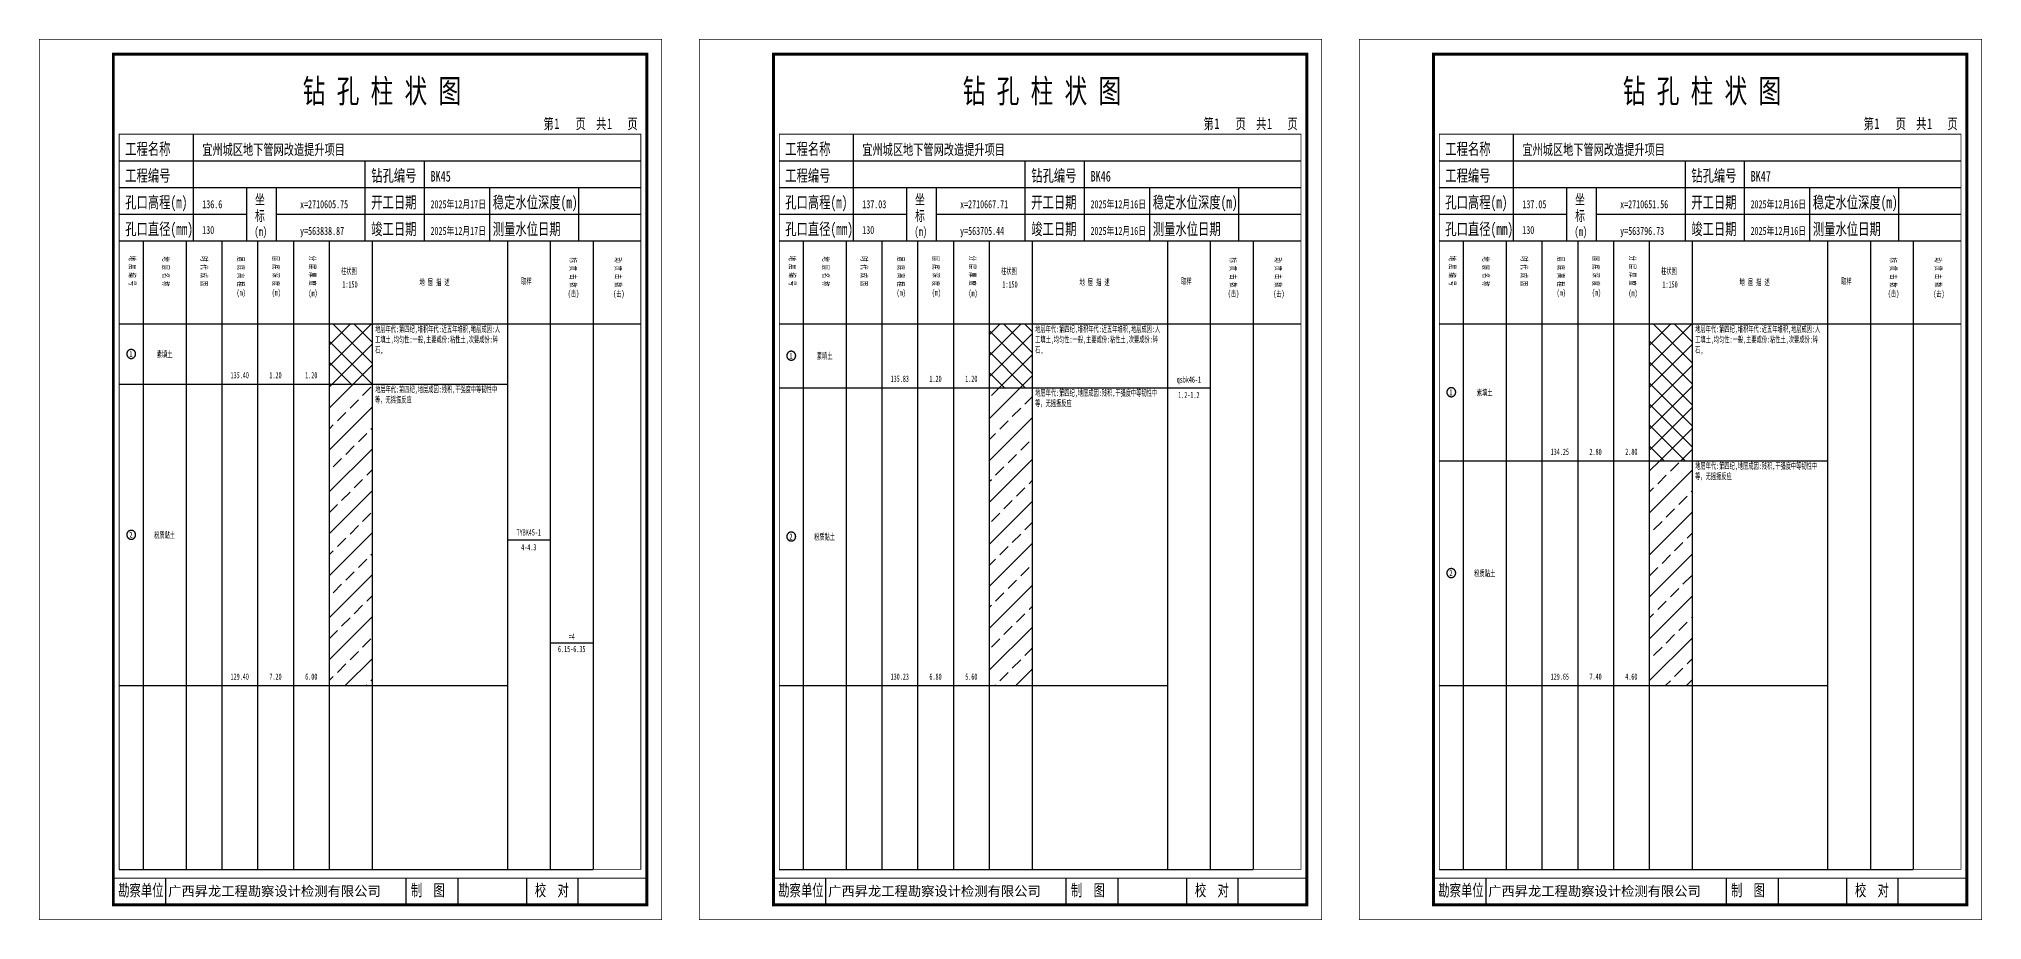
# Model space of a CAD drawing. Header units: millimetres. Extents: x 0 to 2711117, y 0 to 567555.
# Drawn here: x 12916 to 13571, y 0 to 297 of the extents above; entities that cross this region are included whole.
import ezdxf
from ezdxf.enums import TextEntityAlignment as Align

# ---------------------------------------------------------------- set-up
doc = ezdxf.new("R2010")
doc.units = ezdxf.units.MM
doc.layers.add('GICAD_POU_TEXTS', color=7, linetype='Continuous')
doc.layers.add('勘察点图例', color=7, linetype='Continuous')
doc.styles.add('HEAD_FONT', font='simfang.ttf', dxfattribs={"width": 0.6})
doc.styles.add('HEAD_FONT2', font='simfang.ttf', dxfattribs={"width": 0.6})
doc.styles.add('HT', font='simhei.ttf')
doc.styles.add('LZ_FONT', font='simfang.ttf', dxfattribs={"width": 0.7, "height": 8})
doc.styles.add('成果图图块', font='simfang.ttf', dxfattribs={"height": 2.5})
doc.styles.add('成果图表体', font='simfang.ttf', dxfattribs={"width": 0.6, "height": 2.1})
pattern_1 = [(45, (0, 0), (-3.5355339, 3.5355339), []), (135, (0, 0), (-3.5355339, -3.5355339), [])]
pattern_2 = [(45, (0, 0), (-7.071068, 7.071068), []), (45, (7.071, 0), (-7.071068, 7.071068), [4, -2])]

# ---------------------------------------------------------------- blocks, each defined once
blk = doc.blocks.new('BK45')
for p, q in [((52, 229), (52, 265)), ((27, 256), (203, 256)), ((110, 229), (110, 256)), ((130, 229), (130, 256)), ((27, 247), (203, 247)), ((70, 229), (70, 247)), ((80, 229), (80, 247)), ((152, 229), (152, 247)), ((182, 229), (182, 247)), ((27, 238), (70, 238)), ((80, 238), (203, 238)), ((27, 229), (35.05, 229)), ((35.05, 229), (35.05, 17)), ((35.05, 229), (49.53, 229)), ((49.53, 229), (49.53, 17)), ((49.53, 229), (61.6, 229)), ((61.6, 229), (61.6, 17)), ((61.6, 229), (73.68, 229)), ((73.68, 229), (73.68, 17)), ((73.68, 229), (85.75, 229)), ((85.75, 229), (85.75, 17)), ((85.75, 229), (97.82, 229)), ((97.82, 229), (97.82, 17)), ((97.82, 229), (112.3, 229)), ((112.3, 229), (112.3, 17)), ((112.3, 229), (157.93, 229)), ((157.93, 229), (157.93, 17)), ((157.93, 229), (172.42, 229)), ((172.42, 229), (172.42, 17)), ((172.42, 229), (186.9, 229)), ((186.9, 229), (186.9, 17)), ((186.9, 229), (203, 229)), ((27, 201), (203, 201)), ((27, 17), (35.05, 17)), ((35.05, 17), (49.53, 17)), ((42.74, 4.95), (42.74, 13.95)), ((42.74, 4.95), (42.74, 13.95)), ((49.53, 17), (61.6, 17)), ((61.6, 17), (73.68, 17)), ((73.68, 17), (85.75, 17)), ((85.75, 17), (97.82, 17)), ((97.82, 17), (112.3, 17)), ((112.3, 17), (157.93, 17)), ((123.83, 4.95), (123.83, 13.95)), ((141.38, 4.95), (141.38, 13.95)), ((157.93, 17), (172.42, 17)), ((164.48, 4.95), (164.48, 13.95)), ((172.42, 17), (186.9, 17)), ((181.84, 4.95), (181.84, 13.95)), ((181.84, 4.95), (181.84, 13.95))]:
    blk.add_line(p, q)
for points, const_width in [([(0, 0), (210, 0), (210, 297), (0, 297)], 0.25), ([(25, 5), (205, 5), (205, 292), (25, 292)], 1), ([(27, 265), (203, 265), (203, 17), (27, 17)], 0.3)]:
    blk.add_lwpolyline(points, close=True, dxfattribs=dict(const_width=const_width))
at = {"const_width": 0.3}
for points in [[(27, 229), (203, 229)], [(25, 14), (205, 14)]]:
    blk.add_lwpolyline(points, dxfattribs=at)
at = {"style": 'LZ_FONT', "width": 0.7}
for s, height, p in [('钻 孔 柱 状 图', 8, (88.9, 275.54)), ('第', 3.6, (170.12, 266.7)), ('1', 3.6, (173.78, 266.75)), ('页', 3.6, (180.96, 266.7)), ('共', 3.6, (187.88, 266.7)), ('1', 3.6, (191.54, 266.7)), ('页', 3.6, (198.44, 266.7)), ('工程名称', 4, (29, 258)), ('宜州城区地下管网改造提升项目', 3.6, (55, 258)), ('工程编号', 4, (29, 249)), ('钻孔编号', 4, (112, 249)), ('BK45', 3.6, (132, 249)), ('孔口高程(m)', 4, (29, 240)), ('136.6', 2.7, (55, 240)), ('坐', 3.5, (72.79, 241.24)), ('x=2710605.75', 2.7, (88, 240)), ('开工日期', 4, (112, 240)), ('2025年12月17日', 2.7, (132, 240)), ('稳定水位深度(m)', 4, (153, 240)), ('标', 3.5, (72.79, 235.7)), ('孔口直径(mm)', 4, (29, 231)), ('130', 2.7, (54.98, 231.31)), ('(m) ', 3, (72.59, 230.65)), ('y=563838.87', 2.7, (88, 231)), ('竣工日期', 4, (112, 231)), ('2025年12月17日', 2.7, (132, 231)), ('测量水位日期', 4, (153, 231)), ('勘察单位', 4, (26.65, 7.95)), ('制  图', 4, (125.4, 7.95)), ('校  对', 4, (167.22, 7.95))]:
    blk.add_text(s, height=height, dxfattribs=at).set_placement(p)
at = {"style": 'HT'}
blk.add_text('广西昇龙工程勘察设计检测有限公司', height=3.2865, dxfattribs=at).set_placement((43.48, 8.02))
at = {"char_height": 2.1, "width": 22.806, "attachment_point": 1, "rotation": 270, "style": 'HEAD_FONT'}
for s, insert in [('地 层 编 号', (32.46, 223.92)), ('地 层 名 称', (43.79, 223.76)), ('时 代 成 因', (56.67, 223.83)), ('层 底 高 程', (69.07, 223.71)), ('层 底 深 度', (80.9, 223.91)), ('分 层 厚 度', (93.26, 224.01)), ('标 贯 击 数', (181.21, 223.37)), ('动 贯 击 数', (196.38, 223.43))]:
    blk.add_mtext(s, dxfattribs=dict(at, insert=insert))
at = {"char_height": 2.1, "attachment_point": 1}
for s, insert, width, style in [('柱状图', (101.82, 219.87), 7.855, 'HEAD_FONT2'), ('地 层 描 述', (128.29, 216.11), 22.0781, 'HEAD_FONT2'), ('取样', (162.58, 216.44), 7.855, 'HEAD_FONT2'), ('(m)', (66.58, 212.56), 4.7944, 'HEAD_FONT'), ('(m)', (78.47, 212.61), 4.7944, 'HEAD_FONT'), ('(m)', (90.81, 212.43), 4.7944, 'HEAD_FONT'), ('1:150', (102.26, 215.36), 6.9223, 'HEAD_FONT2'), ('(击)', (178.33, 212.31), 7.855, 'HEAD_FONT2'), ('(击)', (193.64, 212.22), 7.855, 'HEAD_FONT2')]:
    blk.add_mtext(s, dxfattribs=dict(at, insert=insert, width=width, style=style))
blk = doc.blocks.new('BK45_0')
at = {"color": 7}
blk.add_polyline3d([(-1.5, 0.02, 0), (-1.5, -0.06, 0), (-1.49, -0.13, 0), (-1.48, -0.2, 0), (-1.47, -0.28, 0), (-1.46, -0.35, 0), (-1.44, -0.42, 0), (-1.41, -0.49, 0), (-1.39, -0.56, 0), (-1.36, -0.63, 0), (-1.32, -0.69, 0), (-1.29, -0.76, 0), (-1.25, -0.82, 0), (-1.2, -0.88, 0), (-1.16, -0.94, 0), (-1.11, -0.99, 0), (-1.06, -1.04, 0), (-1.01, -1.1, 0), (-0.95, -1.14, 0), (-0.89, -1.19, 0), (-0.83, -1.23, 0), (-0.77, -1.27, 0), (-0.71, -1.31, 0), (-0.64, -1.34, 0), (-0.57, -1.37, 0), (-0.51, -1.4, 0), (-0.44, -1.42, 0), (-0.36, -1.44, 0), (-0.29, -1.46, 0), (-0.22, -1.47, 0), (-0.15, -1.48, 0), (-0.07, -1.48, 0), (0, -1.48, 0), (0.07, -1.48, 0), (0.15, -1.48, 0), (0.22, -1.47, 0), (0.29, -1.46, 0), (0.36, -1.44, 0), (0.44, -1.42, 0), (0.51, -1.4, 0), (0.57, -1.37, 0), (0.64, -1.34, 0), (0.71, -1.31, 0), (0.77, -1.27, 0), (0.83, -1.23, 0), (0.89, -1.19, 0), (0.95, -1.14, 0), (1.01, -1.1, 0), (1.06, -1.04, 0), (1.11, -0.99, 0), (1.16, -0.94, 0), (1.2, -0.88, 0), (1.25, -0.82, 0), (1.29, -0.76, 0), (1.32, -0.69, 0), (1.36, -0.63, 0), (1.39, -0.56, 0), (1.41, -0.49, 0), (1.44, -0.42, 0), (1.46, -0.35, 0), (1.47, -0.28, 0), (1.48, -0.2, 0), (1.49, -0.13, 0), (1.5, -0.06, 0), (1.5, 0.02, 0), (1.5, 0.09, 0), (1.49, 0.16, 0), (1.48, 0.24, 0), (1.47, 0.31, 0), (1.46, 0.38, 0), (1.44, 0.45, 0), (1.41, 0.52, 0), (1.39, 0.59, 0), (1.36, 0.66, 0), (1.32, 0.72, 0), (1.29, 0.79, 0), (1.25, 0.85, 0), (1.2, 0.91, 0), (1.16, 0.97, 0), (1.11, 1.02, 0), (1.06, 1.08, 0), (1.01, 1.13, 0), (0.95, 1.18, 0), (0.89, 1.22, 0), (0.83, 1.26, 0), (0.77, 1.3, 0), (0.71, 1.34, 0), (0.64, 1.37, 0), (0.57, 1.4, 0), (0.51, 1.43, 0), (0.44, 1.45, 0), (0.36, 1.47, 0), (0.29, 1.49, 0), (0.22, 1.5, 0), (0.15, 1.51, 0), (0.07, 1.51, 0), (0, 1.52, 0), (-0.07, 1.51, 0), (-0.15, 1.51, 0), (-0.22, 1.5, 0), (-0.29, 1.49, 0), (-0.36, 1.47, 0), (-0.44, 1.45, 0), (-0.51, 1.43, 0), (-0.57, 1.4, 0), (-0.64, 1.37, 0), (-0.71, 1.34, 0), (-0.77, 1.3, 0), (-0.83, 1.26, 0), (-0.89, 1.22, 0), (-0.95, 1.18, 0), (-1.01, 1.13, 0), (-1.06, 1.08, 0), (-1.11, 1.02, 0), (-1.16, 0.97, 0), (-1.2, 0.91, 0), (-1.25, 0.85, 0), (-1.29, 0.79, 0), (-1.32, 0.72, 0), (-1.36, 0.66, 0), (-1.39, 0.59, 0), (-1.41, 0.52, 0), (-1.44, 0.45, 0), (-1.46, 0.38, 0), (-1.47, 0.31, 0), (-1.48, 0.24, 0), (-1.49, 0.16, 0), (-1.5, 0.09, 0), (-1.5, 0.02, 0)], dxfattribs=at)
at = {"layer": 'GICAD_POU_TEXTS', "color": 7, "style": '成果图图块', "width": 0.7}
blk.add_text('1', height=2, dxfattribs=at).set_placement((-0.09, -0.99), align=Align.CENTER)
blk = doc.blocks.new('BK45_1')
at = {"color": 7}
blk.add_polyline3d([(-1.5, 0.02, 0), (-1.5, -0.06, 0), (-1.49, -0.13, 0), (-1.48, -0.2, 0), (-1.47, -0.28, 0), (-1.46, -0.35, 0), (-1.44, -0.42, 0), (-1.41, -0.49, 0), (-1.39, -0.56, 0), (-1.36, -0.63, 0), (-1.32, -0.69, 0), (-1.29, -0.76, 0), (-1.25, -0.82, 0), (-1.2, -0.88, 0), (-1.16, -0.94, 0), (-1.11, -0.99, 0), (-1.06, -1.04, 0), (-1.01, -1.1, 0), (-0.95, -1.14, 0), (-0.89, -1.19, 0), (-0.83, -1.23, 0), (-0.77, -1.27, 0), (-0.71, -1.31, 0), (-0.64, -1.34, 0), (-0.57, -1.37, 0), (-0.51, -1.4, 0), (-0.44, -1.42, 0), (-0.36, -1.44, 0), (-0.29, -1.46, 0), (-0.22, -1.47, 0), (-0.15, -1.48, 0), (-0.07, -1.48, 0), (0, -1.48, 0), (0.07, -1.48, 0), (0.15, -1.48, 0), (0.22, -1.47, 0), (0.29, -1.46, 0), (0.36, -1.44, 0), (0.44, -1.42, 0), (0.51, -1.4, 0), (0.57, -1.37, 0), (0.64, -1.34, 0), (0.71, -1.31, 0), (0.77, -1.27, 0), (0.83, -1.23, 0), (0.89, -1.19, 0), (0.95, -1.14, 0), (1.01, -1.1, 0), (1.06, -1.04, 0), (1.11, -0.99, 0), (1.16, -0.94, 0), (1.2, -0.88, 0), (1.25, -0.82, 0), (1.29, -0.76, 0), (1.32, -0.69, 0), (1.36, -0.63, 0), (1.39, -0.56, 0), (1.41, -0.49, 0), (1.44, -0.42, 0), (1.46, -0.35, 0), (1.47, -0.28, 0), (1.48, -0.2, 0), (1.49, -0.13, 0), (1.5, -0.06, 0), (1.5, 0.02, 0), (1.5, 0.09, 0), (1.49, 0.16, 0), (1.48, 0.24, 0), (1.47, 0.31, 0), (1.46, 0.38, 0), (1.44, 0.45, 0), (1.41, 0.52, 0), (1.39, 0.59, 0), (1.36, 0.66, 0), (1.32, 0.72, 0), (1.29, 0.79, 0), (1.25, 0.85, 0), (1.2, 0.91, 0), (1.16, 0.97, 0), (1.11, 1.02, 0), (1.06, 1.08, 0), (1.01, 1.13, 0), (0.95, 1.18, 0), (0.89, 1.22, 0), (0.83, 1.26, 0), (0.77, 1.3, 0), (0.71, 1.34, 0), (0.64, 1.37, 0), (0.57, 1.4, 0), (0.51, 1.43, 0), (0.44, 1.45, 0), (0.36, 1.47, 0), (0.29, 1.49, 0), (0.22, 1.5, 0), (0.15, 1.51, 0), (0.07, 1.51, 0), (0, 1.52, 0), (-0.07, 1.51, 0), (-0.15, 1.51, 0), (-0.22, 1.5, 0), (-0.29, 1.49, 0), (-0.36, 1.47, 0), (-0.44, 1.45, 0), (-0.51, 1.43, 0), (-0.57, 1.4, 0), (-0.64, 1.37, 0), (-0.71, 1.34, 0), (-0.77, 1.3, 0), (-0.83, 1.26, 0), (-0.89, 1.22, 0), (-0.95, 1.18, 0), (-1.01, 1.13, 0), (-1.06, 1.08, 0), (-1.11, 1.02, 0), (-1.16, 0.97, 0), (-1.2, 0.91, 0), (-1.25, 0.85, 0), (-1.29, 0.79, 0), (-1.32, 0.72, 0), (-1.36, 0.66, 0), (-1.39, 0.59, 0), (-1.41, 0.52, 0), (-1.44, 0.45, 0), (-1.46, 0.38, 0), (-1.47, 0.31, 0), (-1.48, 0.24, 0), (-1.49, 0.16, 0), (-1.5, 0.09, 0), (-1.5, 0.02, 0)], dxfattribs=at)
at = {"layer": 'GICAD_POU_TEXTS', "color": 7, "style": '成果图图块', "width": 0.7}
blk.add_text('2', height=2, dxfattribs=at).set_placement((-0.09, -0.99), align=Align.CENTER)
blk = doc.blocks.new('BK46')
for p, q in [((52, 229), (52, 265)), ((27, 256), (203, 256)), ((110, 229), (110, 256)), ((130, 229), (130, 256)), ((27, 247), (203, 247)), ((70, 229), (70, 247)), ((80, 229), (80, 247)), ((152, 229), (152, 247)), ((182, 229), (182, 247)), ((27, 238), (70, 238)), ((80, 238), (203, 238)), ((27, 229), (35.05, 229)), ((35.05, 229), (35.05, 17)), ((35.05, 229), (49.53, 229)), ((49.53, 229), (49.53, 17)), ((49.53, 229), (61.6, 229)), ((61.6, 229), (61.6, 17)), ((61.6, 229), (73.68, 229)), ((73.68, 229), (73.68, 17)), ((73.68, 229), (85.75, 229)), ((85.75, 229), (85.75, 17)), ((85.75, 229), (97.82, 229)), ((97.82, 229), (97.82, 17)), ((97.82, 229), (112.3, 229)), ((112.3, 229), (112.3, 17)), ((112.3, 229), (157.93, 229)), ((157.93, 229), (157.93, 17)), ((157.93, 229), (172.42, 229)), ((172.42, 229), (172.42, 17)), ((172.42, 229), (186.9, 229)), ((186.9, 229), (186.9, 17)), ((186.9, 229), (203, 229)), ((27, 201), (203, 201)), ((27, 17), (35.05, 17)), ((35.05, 17), (49.53, 17)), ((42.74, 4.95), (42.74, 13.95)), ((42.74, 4.95), (42.74, 13.95)), ((49.53, 17), (61.6, 17)), ((61.6, 17), (73.68, 17)), ((73.68, 17), (85.75, 17)), ((85.75, 17), (97.82, 17)), ((97.82, 17), (112.3, 17)), ((112.3, 17), (157.93, 17)), ((123.83, 4.95), (123.83, 13.95)), ((141.38, 4.95), (141.38, 13.95)), ((157.93, 17), (172.42, 17)), ((164.48, 4.95), (164.48, 13.95)), ((172.42, 17), (186.9, 17)), ((181.84, 4.95), (181.84, 13.95)), ((181.84, 4.95), (181.84, 13.95))]:
    blk.add_line(p, q)
for points, const_width in [([(0, 0), (210, 0), (210, 297), (0, 297)], 0.25), ([(25, 5), (205, 5), (205, 292), (25, 292)], 1), ([(27, 265), (203, 265), (203, 17), (27, 17)], 0.3)]:
    blk.add_lwpolyline(points, close=True, dxfattribs=dict(const_width=const_width))
at = {"const_width": 0.3}
for points in [[(27, 229), (203, 229)], [(25, 14), (205, 14)]]:
    blk.add_lwpolyline(points, dxfattribs=at)
at = {"style": 'LZ_FONT', "width": 0.7}
for s, height, p in [('钻 孔 柱 状 图', 8, (88.9, 275.54)), ('第', 3.6, (170.12, 266.7)), ('1', 3.6, (173.78, 266.75)), ('页', 3.6, (180.96, 266.7)), ('共', 3.6, (187.88, 266.7)), ('1', 3.6, (191.54, 266.7)), ('页', 3.6, (198.44, 266.7)), ('工程名称', 4, (29, 258)), ('宜州城区地下管网改造提升项目', 3.6, (55, 258)), ('工程编号', 4, (29, 249)), ('钻孔编号', 4, (112, 249)), ('BK46', 3.6, (132, 249)), ('孔口高程(m)', 4, (29, 240)), ('137.03', 2.7, (55, 240)), ('坐', 3.5, (72.79, 241.24)), ('x=2710667.71', 2.7, (88, 240)), ('开工日期', 4, (112, 240)), ('2025年12月16日', 2.7, (132, 240)), ('稳定水位深度(m)', 4, (153, 240)), ('标', 3.5, (72.79, 235.7)), ('孔口直径(mm)', 4, (29, 231)), ('130', 2.7, (54.98, 231.31)), ('(m) ', 3, (72.59, 230.65)), ('y=563705.44', 2.7, (88, 231)), ('竣工日期', 4, (112, 231)), ('2025年12月16日', 2.7, (132, 231)), ('测量水位日期', 4, (153, 231)), ('勘察单位', 4, (26.65, 7.95)), ('制  图', 4, (125.4, 7.95)), ('校  对', 4, (167.22, 7.95))]:
    blk.add_text(s, height=height, dxfattribs=at).set_placement(p)
at = {"style": 'HT'}
blk.add_text('广西昇龙工程勘察设计检测有限公司', height=3.2865, dxfattribs=at).set_placement((43.48, 8.02))
at = {"char_height": 2.1, "width": 22.806, "attachment_point": 1, "rotation": 270, "style": 'HEAD_FONT'}
for s, insert in [('地 层 编 号', (32.46, 223.92)), ('地 层 名 称', (43.79, 223.76)), ('时 代 成 因', (56.67, 223.83)), ('层 底 高 程', (69.07, 223.71)), ('层 底 深 度', (80.9, 223.91)), ('分 层 厚 度', (93.26, 224.01)), ('标 贯 击 数', (181.21, 223.37)), ('动 贯 击 数', (196.38, 223.43))]:
    blk.add_mtext(s, dxfattribs=dict(at, insert=insert))
at = {"char_height": 2.1, "attachment_point": 1}
for s, insert, width, style in [('柱状图', (101.82, 219.87), 7.855, 'HEAD_FONT2'), ('地 层 描 述', (128.29, 216.11), 22.0781, 'HEAD_FONT2'), ('取样', (162.58, 216.44), 7.855, 'HEAD_FONT2'), ('(m)', (66.58, 212.56), 4.7944, 'HEAD_FONT'), ('(m)', (78.47, 212.61), 4.7944, 'HEAD_FONT'), ('(m)', (90.81, 212.43), 4.7944, 'HEAD_FONT'), ('1:150', (102.26, 215.36), 6.9223, 'HEAD_FONT2'), ('(击)', (178.33, 212.31), 7.855, 'HEAD_FONT2'), ('(击)', (193.64, 212.22), 7.855, 'HEAD_FONT2')]:
    blk.add_mtext(s, dxfattribs=dict(at, insert=insert, width=width, style=style))
blk = doc.blocks.new('BK46_0')
at = {"color": 7}
blk.add_polyline3d([(-1.5, 0.02, 0), (-1.5, -0.06, 0), (-1.49, -0.13, 0), (-1.48, -0.2, 0), (-1.47, -0.28, 0), (-1.46, -0.35, 0), (-1.44, -0.42, 0), (-1.41, -0.49, 0), (-1.39, -0.56, 0), (-1.36, -0.63, 0), (-1.32, -0.69, 0), (-1.29, -0.76, 0), (-1.25, -0.82, 0), (-1.2, -0.88, 0), (-1.16, -0.94, 0), (-1.11, -0.99, 0), (-1.06, -1.04, 0), (-1.01, -1.1, 0), (-0.95, -1.14, 0), (-0.89, -1.19, 0), (-0.83, -1.23, 0), (-0.77, -1.27, 0), (-0.71, -1.31, 0), (-0.64, -1.34, 0), (-0.57, -1.37, 0), (-0.51, -1.4, 0), (-0.44, -1.42, 0), (-0.36, -1.44, 0), (-0.29, -1.46, 0), (-0.22, -1.47, 0), (-0.15, -1.48, 0), (-0.07, -1.48, 0), (0, -1.48, 0), (0.07, -1.48, 0), (0.15, -1.48, 0), (0.22, -1.47, 0), (0.29, -1.46, 0), (0.36, -1.44, 0), (0.44, -1.42, 0), (0.51, -1.4, 0), (0.57, -1.37, 0), (0.64, -1.34, 0), (0.71, -1.31, 0), (0.77, -1.27, 0), (0.83, -1.23, 0), (0.89, -1.19, 0), (0.95, -1.14, 0), (1.01, -1.1, 0), (1.06, -1.04, 0), (1.11, -0.99, 0), (1.16, -0.94, 0), (1.2, -0.88, 0), (1.25, -0.82, 0), (1.29, -0.76, 0), (1.32, -0.69, 0), (1.36, -0.63, 0), (1.39, -0.56, 0), (1.41, -0.49, 0), (1.44, -0.42, 0), (1.46, -0.35, 0), (1.47, -0.28, 0), (1.48, -0.2, 0), (1.49, -0.13, 0), (1.5, -0.06, 0), (1.5, 0.02, 0), (1.5, 0.09, 0), (1.49, 0.16, 0), (1.48, 0.24, 0), (1.47, 0.31, 0), (1.46, 0.38, 0), (1.44, 0.45, 0), (1.41, 0.52, 0), (1.39, 0.59, 0), (1.36, 0.66, 0), (1.32, 0.72, 0), (1.29, 0.79, 0), (1.25, 0.85, 0), (1.2, 0.91, 0), (1.16, 0.97, 0), (1.11, 1.02, 0), (1.06, 1.08, 0), (1.01, 1.13, 0), (0.95, 1.18, 0), (0.89, 1.22, 0), (0.83, 1.26, 0), (0.77, 1.3, 0), (0.71, 1.34, 0), (0.64, 1.37, 0), (0.57, 1.4, 0), (0.51, 1.43, 0), (0.44, 1.45, 0), (0.36, 1.47, 0), (0.29, 1.49, 0), (0.22, 1.5, 0), (0.15, 1.51, 0), (0.07, 1.51, 0), (0, 1.52, 0), (-0.07, 1.51, 0), (-0.15, 1.51, 0), (-0.22, 1.5, 0), (-0.29, 1.49, 0), (-0.36, 1.47, 0), (-0.44, 1.45, 0), (-0.51, 1.43, 0), (-0.57, 1.4, 0), (-0.64, 1.37, 0), (-0.71, 1.34, 0), (-0.77, 1.3, 0), (-0.83, 1.26, 0), (-0.89, 1.22, 0), (-0.95, 1.18, 0), (-1.01, 1.13, 0), (-1.06, 1.08, 0), (-1.11, 1.02, 0), (-1.16, 0.97, 0), (-1.2, 0.91, 0), (-1.25, 0.85, 0), (-1.29, 0.79, 0), (-1.32, 0.72, 0), (-1.36, 0.66, 0), (-1.39, 0.59, 0), (-1.41, 0.52, 0), (-1.44, 0.45, 0), (-1.46, 0.38, 0), (-1.47, 0.31, 0), (-1.48, 0.24, 0), (-1.49, 0.16, 0), (-1.5, 0.09, 0), (-1.5, 0.02, 0)], dxfattribs=at)
at = {"layer": 'GICAD_POU_TEXTS', "color": 7, "style": '成果图图块', "width": 0.7}
blk.add_text('1', height=2, dxfattribs=at).set_placement((-0.09, -0.99), align=Align.CENTER)
blk = doc.blocks.new('BK46_1')
at = {"color": 7}
blk.add_polyline3d([(-1.5, 0.02, 0), (-1.5, -0.06, 0), (-1.49, -0.13, 0), (-1.48, -0.2, 0), (-1.47, -0.28, 0), (-1.46, -0.35, 0), (-1.44, -0.42, 0), (-1.41, -0.49, 0), (-1.39, -0.56, 0), (-1.36, -0.63, 0), (-1.32, -0.69, 0), (-1.29, -0.76, 0), (-1.25, -0.82, 0), (-1.2, -0.88, 0), (-1.16, -0.94, 0), (-1.11, -0.99, 0), (-1.06, -1.04, 0), (-1.01, -1.1, 0), (-0.95, -1.14, 0), (-0.89, -1.19, 0), (-0.83, -1.23, 0), (-0.77, -1.27, 0), (-0.71, -1.31, 0), (-0.64, -1.34, 0), (-0.57, -1.37, 0), (-0.51, -1.4, 0), (-0.44, -1.42, 0), (-0.36, -1.44, 0), (-0.29, -1.46, 0), (-0.22, -1.47, 0), (-0.15, -1.48, 0), (-0.07, -1.48, 0), (0, -1.48, 0), (0.07, -1.48, 0), (0.15, -1.48, 0), (0.22, -1.47, 0), (0.29, -1.46, 0), (0.36, -1.44, 0), (0.44, -1.42, 0), (0.51, -1.4, 0), (0.57, -1.37, 0), (0.64, -1.34, 0), (0.71, -1.31, 0), (0.77, -1.27, 0), (0.83, -1.23, 0), (0.89, -1.19, 0), (0.95, -1.14, 0), (1.01, -1.1, 0), (1.06, -1.04, 0), (1.11, -0.99, 0), (1.16, -0.94, 0), (1.2, -0.88, 0), (1.25, -0.82, 0), (1.29, -0.76, 0), (1.32, -0.69, 0), (1.36, -0.63, 0), (1.39, -0.56, 0), (1.41, -0.49, 0), (1.44, -0.42, 0), (1.46, -0.35, 0), (1.47, -0.28, 0), (1.48, -0.2, 0), (1.49, -0.13, 0), (1.5, -0.06, 0), (1.5, 0.02, 0), (1.5, 0.09, 0), (1.49, 0.16, 0), (1.48, 0.24, 0), (1.47, 0.31, 0), (1.46, 0.38, 0), (1.44, 0.45, 0), (1.41, 0.52, 0), (1.39, 0.59, 0), (1.36, 0.66, 0), (1.32, 0.72, 0), (1.29, 0.79, 0), (1.25, 0.85, 0), (1.2, 0.91, 0), (1.16, 0.97, 0), (1.11, 1.02, 0), (1.06, 1.08, 0), (1.01, 1.13, 0), (0.95, 1.18, 0), (0.89, 1.22, 0), (0.83, 1.26, 0), (0.77, 1.3, 0), (0.71, 1.34, 0), (0.64, 1.37, 0), (0.57, 1.4, 0), (0.51, 1.43, 0), (0.44, 1.45, 0), (0.36, 1.47, 0), (0.29, 1.49, 0), (0.22, 1.5, 0), (0.15, 1.51, 0), (0.07, 1.51, 0), (0, 1.52, 0), (-0.07, 1.51, 0), (-0.15, 1.51, 0), (-0.22, 1.5, 0), (-0.29, 1.49, 0), (-0.36, 1.47, 0), (-0.44, 1.45, 0), (-0.51, 1.43, 0), (-0.57, 1.4, 0), (-0.64, 1.37, 0), (-0.71, 1.34, 0), (-0.77, 1.3, 0), (-0.83, 1.26, 0), (-0.89, 1.22, 0), (-0.95, 1.18, 0), (-1.01, 1.13, 0), (-1.06, 1.08, 0), (-1.11, 1.02, 0), (-1.16, 0.97, 0), (-1.2, 0.91, 0), (-1.25, 0.85, 0), (-1.29, 0.79, 0), (-1.32, 0.72, 0), (-1.36, 0.66, 0), (-1.39, 0.59, 0), (-1.41, 0.52, 0), (-1.44, 0.45, 0), (-1.46, 0.38, 0), (-1.47, 0.31, 0), (-1.48, 0.24, 0), (-1.49, 0.16, 0), (-1.5, 0.09, 0), (-1.5, 0.02, 0)], dxfattribs=at)
at = {"layer": 'GICAD_POU_TEXTS', "color": 7, "style": '成果图图块', "width": 0.7}
blk.add_text('2', height=2, dxfattribs=at).set_placement((-0.09, -0.99), align=Align.CENTER)
blk = doc.blocks.new('BK47')
for p, q in [((52, 229), (52, 265)), ((27, 256), (203, 256)), ((110, 229), (110, 256)), ((130, 229), (130, 256)), ((27, 247), (203, 247)), ((70, 229), (70, 247)), ((80, 229), (80, 247)), ((152, 229), (152, 247)), ((182, 229), (182, 247)), ((27, 238), (70, 238)), ((80, 238), (203, 238)), ((27, 229), (35.05, 229)), ((35.05, 229), (35.05, 17)), ((35.05, 229), (49.53, 229)), ((49.53, 229), (49.53, 17)), ((49.53, 229), (61.6, 229)), ((61.6, 229), (61.6, 17)), ((61.6, 229), (73.68, 229)), ((73.68, 229), (73.68, 17)), ((73.68, 229), (85.75, 229)), ((85.75, 229), (85.75, 17)), ((85.75, 229), (97.82, 229)), ((97.82, 229), (97.82, 17)), ((97.82, 229), (112.3, 229)), ((112.3, 229), (112.3, 17)), ((112.3, 229), (157.93, 229)), ((157.93, 229), (157.93, 17)), ((157.93, 229), (172.42, 229)), ((172.42, 229), (172.42, 17)), ((172.42, 229), (186.9, 229)), ((186.9, 229), (186.9, 17)), ((186.9, 229), (203, 229)), ((27, 201), (203, 201)), ((27, 17), (35.05, 17)), ((35.05, 17), (49.53, 17)), ((42.74, 4.95), (42.74, 13.95)), ((42.74, 4.95), (42.74, 13.95)), ((49.53, 17), (61.6, 17)), ((61.6, 17), (73.68, 17)), ((73.68, 17), (85.75, 17)), ((85.75, 17), (97.82, 17)), ((97.82, 17), (112.3, 17)), ((112.3, 17), (157.93, 17)), ((123.83, 4.95), (123.83, 13.95)), ((141.38, 4.95), (141.38, 13.95)), ((157.93, 17), (172.42, 17)), ((164.48, 4.95), (164.48, 13.95)), ((172.42, 17), (186.9, 17)), ((181.84, 4.95), (181.84, 13.95)), ((181.84, 4.95), (181.84, 13.95))]:
    blk.add_line(p, q)
for points, const_width in [([(0, 0), (210, 0), (210, 297), (0, 297)], 0.25), ([(25, 5), (205, 5), (205, 292), (25, 292)], 1), ([(27, 265), (203, 265), (203, 17), (27, 17)], 0.3)]:
    blk.add_lwpolyline(points, close=True, dxfattribs=dict(const_width=const_width))
at = {"const_width": 0.3}
for points in [[(27, 229), (203, 229)], [(25, 14), (205, 14)]]:
    blk.add_lwpolyline(points, dxfattribs=at)
at = {"style": 'LZ_FONT', "width": 0.7}
for s, height, p in [('钻 孔 柱 状 图', 8, (88.9, 275.54)), ('第', 3.6, (170.12, 266.7)), ('1', 3.6, (173.78, 266.75)), ('页', 3.6, (180.96, 266.7)), ('共', 3.6, (187.88, 266.7)), ('1', 3.6, (191.54, 266.7)), ('页', 3.6, (198.44, 266.7)), ('工程名称', 4, (29, 258)), ('宜州城区地下管网改造提升项目', 3.6, (55, 258)), ('工程编号', 4, (29, 249)), ('钻孔编号', 4, (112, 249)), ('BK47', 3.6, (132, 249)), ('孔口高程(m)', 4, (29, 240)), ('137.05', 2.7, (55, 240)), ('坐', 3.5, (72.79, 241.24)), ('x=2710651.56', 2.7, (88, 240)), ('开工日期', 4, (112, 240)), ('2025年12月16日', 2.7, (132, 240)), ('稳定水位深度(m)', 4, (153, 240)), ('标', 3.5, (72.79, 235.7)), ('孔口直径(mm)', 4, (29, 231)), ('130', 2.7, (54.98, 231.31)), ('(m) ', 3, (72.59, 230.65)), ('y=563796.73', 2.7, (88, 231)), ('竣工日期', 4, (112, 231)), ('2025年12月16日', 2.7, (132, 231)), ('测量水位日期', 4, (153, 231)), ('勘察单位', 4, (26.65, 7.95)), ('制  图', 4, (125.4, 7.95)), ('校  对', 4, (167.22, 7.95))]:
    blk.add_text(s, height=height, dxfattribs=at).set_placement(p)
at = {"style": 'HT'}
blk.add_text('广西昇龙工程勘察设计检测有限公司', height=3.2865, dxfattribs=at).set_placement((43.48, 8.02))
at = {"char_height": 2.1, "width": 22.806, "attachment_point": 1, "rotation": 270, "style": 'HEAD_FONT'}
for s, insert in [('地 层 编 号', (32.46, 223.92)), ('地 层 名 称', (43.79, 223.76)), ('时 代 成 因', (56.67, 223.83)), ('层 底 高 程', (69.07, 223.71)), ('层 底 深 度', (80.9, 223.91)), ('分 层 厚 度', (93.26, 224.01)), ('标 贯 击 数', (181.21, 223.37)), ('动 贯 击 数', (196.38, 223.43))]:
    blk.add_mtext(s, dxfattribs=dict(at, insert=insert))
at = {"char_height": 2.1, "attachment_point": 1}
for s, insert, width, style in [('柱状图', (101.82, 219.87), 7.855, 'HEAD_FONT2'), ('地 层 描 述', (128.29, 216.11), 22.0781, 'HEAD_FONT2'), ('取样', (162.58, 216.44), 7.855, 'HEAD_FONT2'), ('(m)', (66.58, 212.56), 4.7944, 'HEAD_FONT'), ('(m)', (78.47, 212.61), 4.7944, 'HEAD_FONT'), ('(m)', (90.81, 212.43), 4.7944, 'HEAD_FONT'), ('1:150', (102.26, 215.36), 6.9223, 'HEAD_FONT2'), ('(击)', (178.33, 212.31), 7.855, 'HEAD_FONT2'), ('(击)', (193.64, 212.22), 7.855, 'HEAD_FONT2')]:
    blk.add_mtext(s, dxfattribs=dict(at, insert=insert, width=width, style=style))
blk = doc.blocks.new('BK47_0')
at = {"color": 7}
blk.add_polyline3d([(-1.5, 0.02, 0), (-1.5, -0.06, 0), (-1.49, -0.13, 0), (-1.48, -0.2, 0), (-1.47, -0.28, 0), (-1.46, -0.35, 0), (-1.44, -0.42, 0), (-1.41, -0.49, 0), (-1.39, -0.56, 0), (-1.36, -0.63, 0), (-1.32, -0.69, 0), (-1.29, -0.76, 0), (-1.25, -0.82, 0), (-1.2, -0.88, 0), (-1.16, -0.94, 0), (-1.11, -0.99, 0), (-1.06, -1.04, 0), (-1.01, -1.1, 0), (-0.95, -1.14, 0), (-0.89, -1.19, 0), (-0.83, -1.23, 0), (-0.77, -1.27, 0), (-0.71, -1.31, 0), (-0.64, -1.34, 0), (-0.57, -1.37, 0), (-0.51, -1.4, 0), (-0.44, -1.42, 0), (-0.36, -1.44, 0), (-0.29, -1.46, 0), (-0.22, -1.47, 0), (-0.15, -1.48, 0), (-0.07, -1.48, 0), (0, -1.48, 0), (0.07, -1.48, 0), (0.15, -1.48, 0), (0.22, -1.47, 0), (0.29, -1.46, 0), (0.36, -1.44, 0), (0.44, -1.42, 0), (0.51, -1.4, 0), (0.57, -1.37, 0), (0.64, -1.34, 0), (0.71, -1.31, 0), (0.77, -1.27, 0), (0.83, -1.23, 0), (0.89, -1.19, 0), (0.95, -1.14, 0), (1.01, -1.1, 0), (1.06, -1.04, 0), (1.11, -0.99, 0), (1.16, -0.94, 0), (1.2, -0.88, 0), (1.25, -0.82, 0), (1.29, -0.76, 0), (1.32, -0.69, 0), (1.36, -0.63, 0), (1.39, -0.56, 0), (1.41, -0.49, 0), (1.44, -0.42, 0), (1.46, -0.35, 0), (1.47, -0.28, 0), (1.48, -0.2, 0), (1.49, -0.13, 0), (1.5, -0.06, 0), (1.5, 0.02, 0), (1.5, 0.09, 0), (1.49, 0.16, 0), (1.48, 0.24, 0), (1.47, 0.31, 0), (1.46, 0.38, 0), (1.44, 0.45, 0), (1.41, 0.52, 0), (1.39, 0.59, 0), (1.36, 0.66, 0), (1.32, 0.72, 0), (1.29, 0.79, 0), (1.25, 0.85, 0), (1.2, 0.91, 0), (1.16, 0.97, 0), (1.11, 1.02, 0), (1.06, 1.08, 0), (1.01, 1.13, 0), (0.95, 1.18, 0), (0.89, 1.22, 0), (0.83, 1.26, 0), (0.77, 1.3, 0), (0.71, 1.34, 0), (0.64, 1.37, 0), (0.57, 1.4, 0), (0.51, 1.43, 0), (0.44, 1.45, 0), (0.36, 1.47, 0), (0.29, 1.49, 0), (0.22, 1.5, 0), (0.15, 1.51, 0), (0.07, 1.51, 0), (0, 1.52, 0), (-0.07, 1.51, 0), (-0.15, 1.51, 0), (-0.22, 1.5, 0), (-0.29, 1.49, 0), (-0.36, 1.47, 0), (-0.44, 1.45, 0), (-0.51, 1.43, 0), (-0.57, 1.4, 0), (-0.64, 1.37, 0), (-0.71, 1.34, 0), (-0.77, 1.3, 0), (-0.83, 1.26, 0), (-0.89, 1.22, 0), (-0.95, 1.18, 0), (-1.01, 1.13, 0), (-1.06, 1.08, 0), (-1.11, 1.02, 0), (-1.16, 0.97, 0), (-1.2, 0.91, 0), (-1.25, 0.85, 0), (-1.29, 0.79, 0), (-1.32, 0.72, 0), (-1.36, 0.66, 0), (-1.39, 0.59, 0), (-1.41, 0.52, 0), (-1.44, 0.45, 0), (-1.46, 0.38, 0), (-1.47, 0.31, 0), (-1.48, 0.24, 0), (-1.49, 0.16, 0), (-1.5, 0.09, 0), (-1.5, 0.02, 0)], dxfattribs=at)
at = {"layer": 'GICAD_POU_TEXTS', "color": 7, "style": '成果图图块', "width": 0.7}
blk.add_text('1', height=2, dxfattribs=at).set_placement((-0.09, -0.99), align=Align.CENTER)
blk = doc.blocks.new('BK47_1')
at = {"color": 7}
blk.add_polyline3d([(-1.5, 0.02, 0), (-1.5, -0.06, 0), (-1.49, -0.13, 0), (-1.48, -0.2, 0), (-1.47, -0.28, 0), (-1.46, -0.35, 0), (-1.44, -0.42, 0), (-1.41, -0.49, 0), (-1.39, -0.56, 0), (-1.36, -0.63, 0), (-1.32, -0.69, 0), (-1.29, -0.76, 0), (-1.25, -0.82, 0), (-1.2, -0.88, 0), (-1.16, -0.94, 0), (-1.11, -0.99, 0), (-1.06, -1.04, 0), (-1.01, -1.1, 0), (-0.95, -1.14, 0), (-0.89, -1.19, 0), (-0.83, -1.23, 0), (-0.77, -1.27, 0), (-0.71, -1.31, 0), (-0.64, -1.34, 0), (-0.57, -1.37, 0), (-0.51, -1.4, 0), (-0.44, -1.42, 0), (-0.36, -1.44, 0), (-0.29, -1.46, 0), (-0.22, -1.47, 0), (-0.15, -1.48, 0), (-0.07, -1.48, 0), (0, -1.48, 0), (0.07, -1.48, 0), (0.15, -1.48, 0), (0.22, -1.47, 0), (0.29, -1.46, 0), (0.36, -1.44, 0), (0.44, -1.42, 0), (0.51, -1.4, 0), (0.57, -1.37, 0), (0.64, -1.34, 0), (0.71, -1.31, 0), (0.77, -1.27, 0), (0.83, -1.23, 0), (0.89, -1.19, 0), (0.95, -1.14, 0), (1.01, -1.1, 0), (1.06, -1.04, 0), (1.11, -0.99, 0), (1.16, -0.94, 0), (1.2, -0.88, 0), (1.25, -0.82, 0), (1.29, -0.76, 0), (1.32, -0.69, 0), (1.36, -0.63, 0), (1.39, -0.56, 0), (1.41, -0.49, 0), (1.44, -0.42, 0), (1.46, -0.35, 0), (1.47, -0.28, 0), (1.48, -0.2, 0), (1.49, -0.13, 0), (1.5, -0.06, 0), (1.5, 0.02, 0), (1.5, 0.09, 0), (1.49, 0.16, 0), (1.48, 0.24, 0), (1.47, 0.31, 0), (1.46, 0.38, 0), (1.44, 0.45, 0), (1.41, 0.52, 0), (1.39, 0.59, 0), (1.36, 0.66, 0), (1.32, 0.72, 0), (1.29, 0.79, 0), (1.25, 0.85, 0), (1.2, 0.91, 0), (1.16, 0.97, 0), (1.11, 1.02, 0), (1.06, 1.08, 0), (1.01, 1.13, 0), (0.95, 1.18, 0), (0.89, 1.22, 0), (0.83, 1.26, 0), (0.77, 1.3, 0), (0.71, 1.34, 0), (0.64, 1.37, 0), (0.57, 1.4, 0), (0.51, 1.43, 0), (0.44, 1.45, 0), (0.36, 1.47, 0), (0.29, 1.49, 0), (0.22, 1.5, 0), (0.15, 1.51, 0), (0.07, 1.51, 0), (0, 1.52, 0), (-0.07, 1.51, 0), (-0.15, 1.51, 0), (-0.22, 1.5, 0), (-0.29, 1.49, 0), (-0.36, 1.47, 0), (-0.44, 1.45, 0), (-0.51, 1.43, 0), (-0.57, 1.4, 0), (-0.64, 1.37, 0), (-0.71, 1.34, 0), (-0.77, 1.3, 0), (-0.83, 1.26, 0), (-0.89, 1.22, 0), (-0.95, 1.18, 0), (-1.01, 1.13, 0), (-1.06, 1.08, 0), (-1.11, 1.02, 0), (-1.16, 0.97, 0), (-1.2, 0.91, 0), (-1.25, 0.85, 0), (-1.29, 0.79, 0), (-1.32, 0.72, 0), (-1.36, 0.66, 0), (-1.39, 0.59, 0), (-1.41, 0.52, 0), (-1.44, 0.45, 0), (-1.46, 0.38, 0), (-1.47, 0.31, 0), (-1.48, 0.24, 0), (-1.49, 0.16, 0), (-1.5, 0.09, 0), (-1.5, 0.02, 0)], dxfattribs=at)
at = {"layer": 'GICAD_POU_TEXTS', "color": 7, "style": '成果图图块', "width": 0.7}
blk.add_text('2', height=2, dxfattribs=at).set_placement((-0.09, -0.99), align=Align.CENTER)

msp = doc.modelspace()

# ---------------------------------------------------------------- hatches: boundary and pattern name
at = {"layer": '勘察点图例'}
h = msp.add_hatch(dxfattribs=at)
h.set_pattern_fill('GKSTT', color=256, scale=0.5, style=0, pattern_type=2)
h.set_pattern_definition(pattern_1)
h.paths.add_polyline_path([(13013.64, 180.67), (13028.12, 180.67), (13028.12, 201), (13013.64, 201)])
h = msp.add_hatch(dxfattribs=at)
h.set_pattern_fill('GKSTT', color=256, scale=0.5, style=0, pattern_type=2)
h.set_pattern_definition(pattern_1)
h.paths.add_polyline_path([(13236.32, 179.47), (13250.81, 179.47), (13250.81, 201), (13236.32, 201)])
h = msp.add_hatch(dxfattribs=at)
h.set_pattern_fill('GKSTT', color=256, scale=0.5, style=0, pattern_type=2)
h.set_pattern_definition(pattern_1)
h.paths.add_polyline_path([(13459.01, 154.84), (13473.49, 154.84), (13473.49, 201), (13459.01, 201)])
h = msp.add_hatch(dxfattribs=at)
h.set_pattern_fill('GKFZNT', color=256, scale=0.5, style=0, pattern_type=2)
h.set_pattern_definition(pattern_2)
h.paths.add_polyline_path([(13013.64, 79), (13028.12, 79), (13028.12, 180.67), (13013.64, 180.67)])
h = msp.add_hatch(dxfattribs=at)
h.set_pattern_fill('GKFZNT', color=256, scale=0.5, style=0, pattern_type=2)
h.set_pattern_definition(pattern_2)
h.paths.add_polyline_path([(13236.32, 79), (13250.81, 79), (13250.81, 179.47), (13236.32, 179.47)])
h = msp.add_hatch(dxfattribs=at)
h.set_pattern_fill('GKFZNT', color=256, scale=0.5, style=0, pattern_type=2)
h.set_pattern_definition(pattern_2)
h.paths.add_polyline_path([(13459.01, 79), (13473.49, 79), (13473.49, 154.84), (13459.01, 154.84)])

# ---------------------------------------------------------------- linework, layer by layer
for p, q in [((12942.82, 180.67), (13028.12, 180.67)), ((13028.12, 180.67), (13073.75, 180.67)), ((13165.5, 179.47), (13250.81, 179.47)), ((13250.81, 179.47), (13296.44, 179.47)), ((13296.44, 179.47), (13310.92, 179.47)), ((13388.19, 154.84), (13473.49, 154.84)), ((13473.49, 154.84), (13519.12, 154.84)), ((13073.75, 128.14), (13088.24, 128.14)), ((13088.24, 93.4), (13102.72, 93.4)), ((12942.82, 79), (13028.12, 79)), ((13028.12, 79), (13073.75, 79)), ((13165.5, 79), (13250.81, 79)), ((13250.81, 79), (13296.44, 79)), ((13388.19, 79), (13473.49, 79)), ((13473.49, 79), (13519.12, 79))]:
    msp.add_line(p, q, dxfattribs=at)

# ---------------------------------------------------------------- block references
for name, p in [('BK45', (12915.82, 0)), ('BK46', (13138.5, 0)), ('BK47', (13361.19, 0)), ('BK45_0', (12946.84, 190.83)), ('BK46_0', (13169.53, 190.24)), ('BK47_0', (13392.21, 177.92)), ('BK45_1', (12946.84, 129.83)), ('BK46_1', (13169.53, 129.24)), ('BK47_1', (13392.21, 116.92))]:
    msp.add_blockref(name, p, dxfattribs=at)

# ---------------------------------------------------------------- texts
at = {"layer": '勘察点图例', "style": '成果图表体', "width": 0.6}
for s, p in [('素填土', (12958.11, 190.83)), ('素填土', (13180.79, 190.24)), ('135.40', (12983.46, 183.67)), ('1.20', (12995.53, 183.67)), ('1.20', (13007.6, 183.67)), ('135.83', (13206.14, 182.47)), ('1.20', (13218.21, 182.47)), ('1.20', (13230.29, 182.47)), ('qsbk46-1', (13303.68, 181.97)), ('1.2-1.2', (13303.68, 176.97)), ('素填土', (13403.48, 177.92)), ('134.25', (13428.83, 157.84)), ('2.80', (13440.9, 157.84)), ('2.80', (13452.97, 157.84)), ('粉质黏土', (12958.11, 129.83)), ('TYBK45-1', (13080.99, 130.64)), ('4-4.3', (13080.99, 125.64)), ('粉质黏土', (13180.79, 129.24)), ('粉质黏土', (13403.48, 116.92)), ('6.15-6.35', (13095.48, 91.3)), ('=4', (13095.48, 95.5)), ('129.40', (12983.46, 82)), ('7.20', (12995.53, 82)), ('6.00', (13007.6, 82)), ('130.23', (13206.14, 82)), ('6.80', (13218.21, 82)), ('5.60', (13230.29, 82)), ('129.65', (13428.83, 82)), ('7.40', (13440.9, 82)), ('4.60', (13452.97, 82))]:
    msp.add_text(s, height=2.1, dxfattribs=at).set_placement(p, align=Align.MIDDLE)
at = {"layer": '勘察点图例', "char_height": 2.1, "width": 43.6296, "attachment_point": 1, "style": '成果图表体'}
for s, insert in [('地层年代:第四纪,堆积年代:近五年堆积,地层成因:人工填土,均匀性:一般,主要成份:粘性土,次要成份:碎石,', (13029.12, 200.3)), ('地层年代:第四纪,堆积年代:近五年堆积,地层成因:人工填土,均匀性:一般,主要成份:粘性土,次要成份:碎石,', (13251.81, 200.3)), ('地层年代:第四纪,堆积年代:近五年堆积,地层成因:人工填土,均匀性:一般,主要成份:粘性土,次要成份:碎石,', (13474.49, 200.3)), ('地层年代:第四纪,地层成因:残积,干强度中等韧性中等，无摇振反应', (13029.12, 179.97)), ('地层年代:第四纪,地层成因:残积,干强度中等韧性中等，无摇振反应', (13251.81, 178.77)), ('地层年代:第四纪,地层成因:残积,干强度中等韧性中等，无摇振反应', (13474.49, 154.14))]:
    msp.add_mtext(s, dxfattribs=dict(at, insert=insert))

doc.saveas('drawing.dxf')
